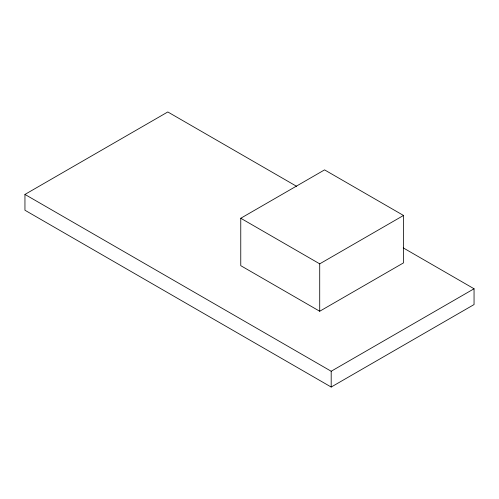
<?xml version="1.0" encoding="UTF-8"?>
<svg xmlns="http://www.w3.org/2000/svg" width="499" height="499" viewBox="0 0 499 499"><rect width="100%" height="100%" fill="white"/><g stroke="black" fill="none" stroke-linecap="round" stroke-linejoin="round"><path stroke-width="0.75" d="M403.223 247.872L474.05 288.765L474.05 304.565L331.193 387.043L24.95 210.235L24.95 194.435L167.807 111.957L296.643 186.339M240.761 218.256L324.562 169.878L403.516 215.462L403.516 262.873L319.716 311.251L240.761 265.668L240.761 218.256L319.716 263.846L403.516 215.462M24.95 194.435L331.193 371.244L474.05 288.765M331.193 371.244L331.193 387.043M319.716 263.846L319.716 311.251"/></g></svg>
